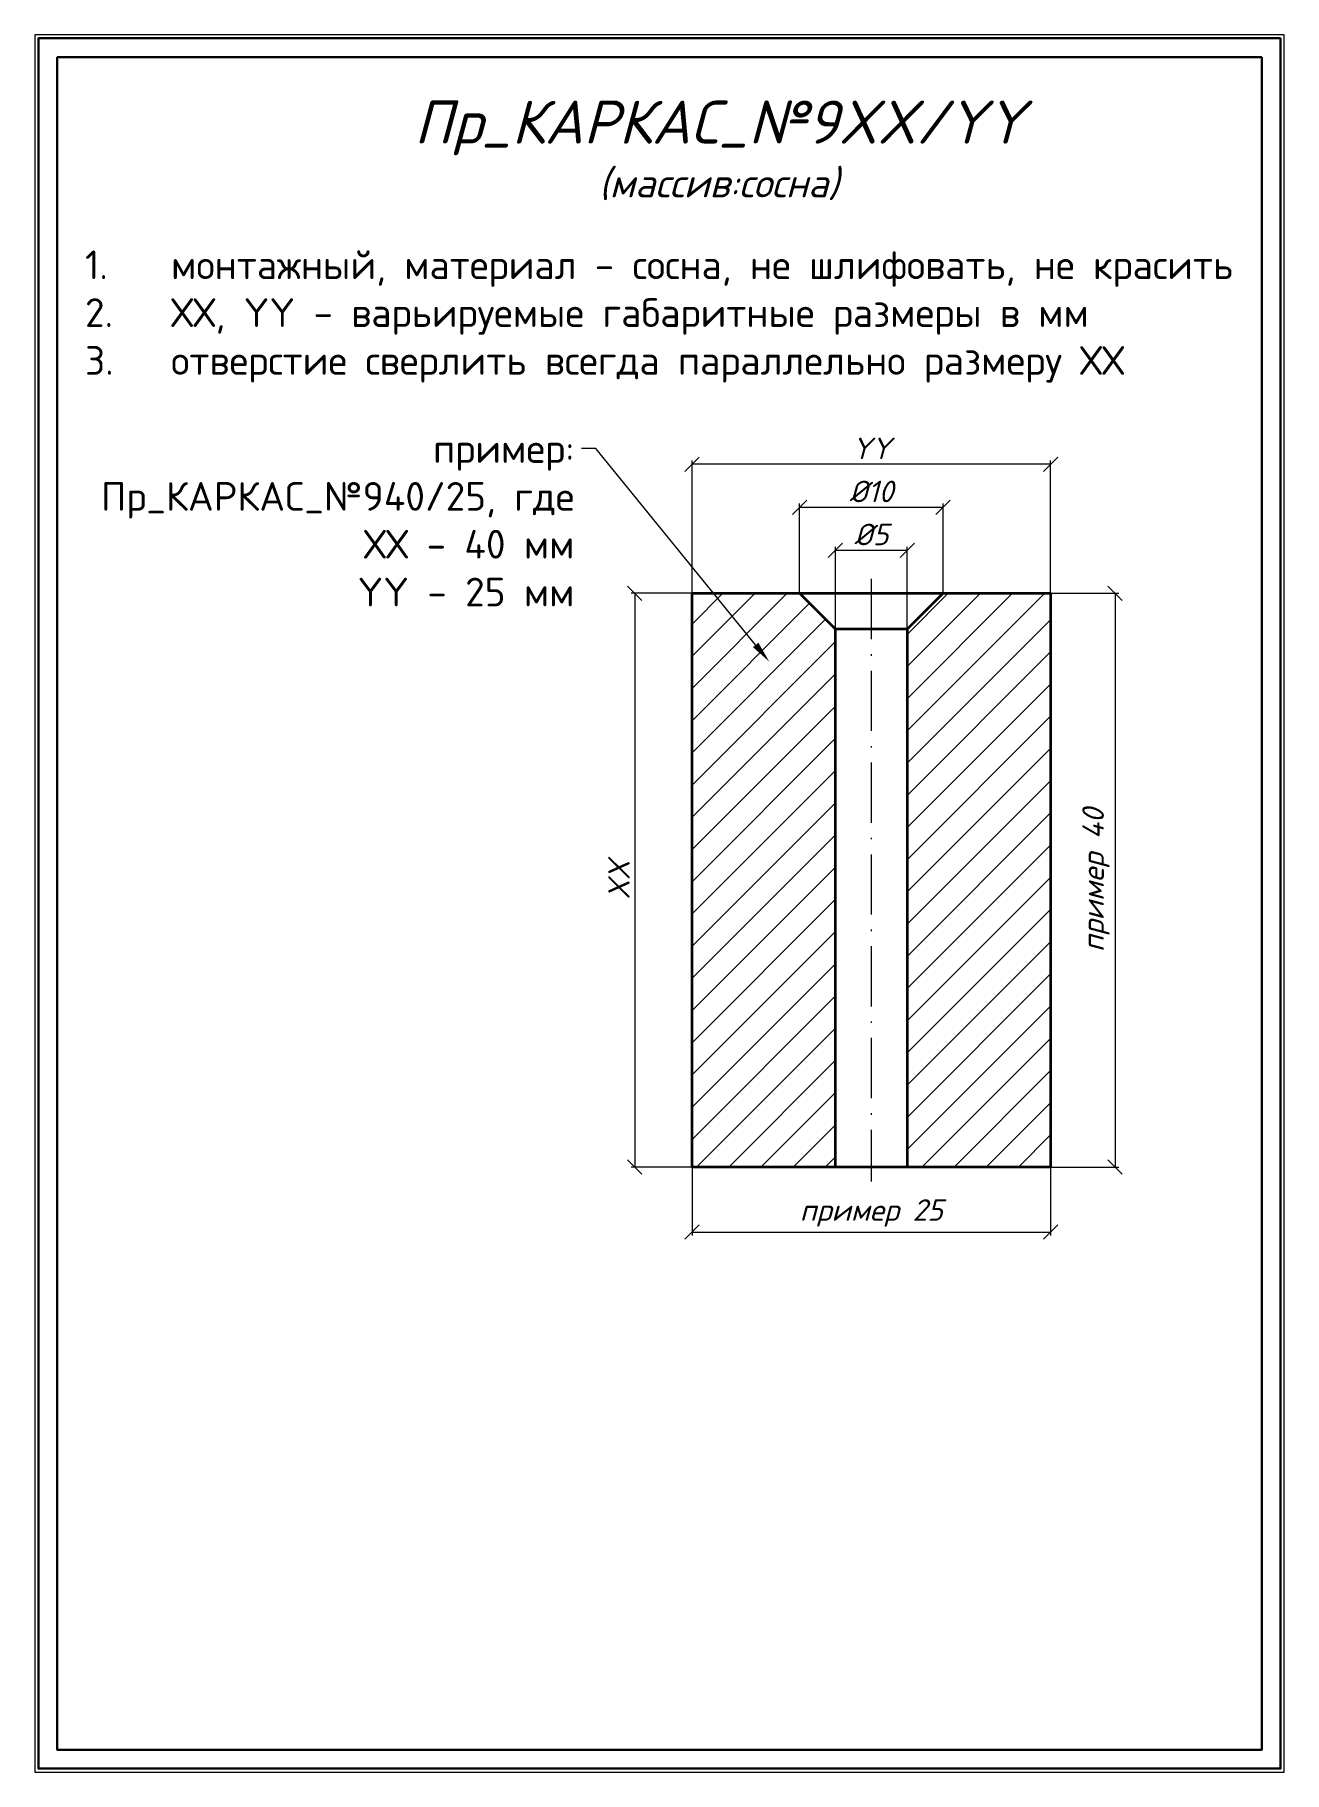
# Model space of a CAD drawing. Header units: millimetres. Extents: x 10676 to 10763, y 357 to 478.
import ezdxf
from ezdxf import colors
from ezdxf.entities.mleader import LeaderData, LeaderLine
from ezdxf.math import Vec2, Vec3

# ---------------------------------------------------------------- set-up
doc = ezdxf.new("R2010")
doc.units = ezdxf.units.MM
doc.linetypes.add('ACAD_ISO10W100', pattern=[18, 12, -3, 0, -3])
doc.layers.get('0').update_dxf_attribs({"lineweight": 13})
for name, color, linetype, lineweight in [('профили', 1, 'Continuous', 35), ('служебный слой ЛИНИИ ОСЕВЫЕ', 7, 'ACAD_ISO10W100', 13), ('служебный слой НАДПИСИ', 7, 'Continuous', 13), ('служебный слой РАЗМЕРЫ', 7, 'Continuous', 9), ('служебный слой ШТАМП', 7, 'Continuous', 30), ('служебный слой ШТРИХОВКА', 7, 'Continuous', 5)]:
    doc.layers.add(name, color=color, linetype=linetype, lineweight=lineweight)
doc.styles.add('ЕСКД', font='isocpeur.ttf', dxfattribs={"oblique": 15})
doc.styles.add('ЕСКД профили текст', font='isocpeur.ttf')
doc.styles.add('ЕСКД штамп_текст', font='isocpeur.ttf')
doc.dimstyles.new('ЕСКД', dxfattribs={"dimtxt": 3.5, "dimasz": 2.5, "dimexe": 0.25, "dimexo": 0, "dimgap": 0.35, "dimtad": 1, "dimdec": 1, "dimzin": 9, "dimtxsty": 'ЕСКД', "dimblk": 'OBLIQUE', "dimcen": 0, "dimclrd": 256, "dimclre": 256, "dimclrt": 256, "dimadec": 1, "dimazin": 0, "dimtfac": 1, "dimtdec": 1, "dimtmove": 0, "dimatfit": 3, "dimldrblk": 'DOTSMALL', "dimfxl": 1, "dimlwd": -1, "dimlwe": -1, "dimarcsym": 0})

# ---------------------------------------------------------------- blocks, each defined once
blk = doc.blocks.new('_OBLIQUE')
at = {"color": 0, "linetype": 'ByBlock'}
blk.add_line((-0.5, -0.5), (0.5, 0.5), dxfattribs=at)
blk = doc.blocks.new('*D8')
at = {"layer": 'Defpoints', "color": 0, "transparency": 16777216}
for p in [(10722.19, 399.34), (10747.19, 399.34), (10747.19, 394.81)]:
    blk.add_point(p, dxfattribs=at)
at = {"layer": 'служебный слой РАЗМЕРЫ', "transparency": 16777216}
for p, q in [((10722.19, 399.34), (10722.19, 394.56)), ((10747.19, 399.34), (10747.19, 394.56)), ((10722.19, 394.81), (10747.19, 394.81))]:
    blk.add_line(p, q, dxfattribs=at)
at = {"layer": 'служебный слой РАЗМЕРЫ', "transparency": 16777216, "rotation": 180}
blk.add_blockref('_OBLIQUE', (10722.19, 394.81), dxfattribs=at)
at = {"layer": 'служебный слой РАЗМЕРЫ', "transparency": 16777216}
blk.add_blockref('_OBLIQUE', (10747.19, 394.81), dxfattribs=at)
at = {"layer": 'служебный слой РАЗМЕРЫ', "transparency": 16777216, "insert": (10734.69, 396.14), "char_height": 1.5, "attachment_point": 5, "style": 'ЕСКД'}
blk.add_mtext('пример 25', dxfattribs=at)
blk = doc.blocks.new('_DotSmall')
at = {"color": 0, "linetype": 'ByBlock', "lineweight": -3, "const_width": 0.5}
blk.add_lwpolyline([(-0.0625, 0, 1), (0.0625, 0, 1)], format="xyb", close=True, dxfattribs=at)
blk = doc.blocks.new('*D7')
at = {"layer": 'Defpoints', "color": 0, "transparency": 16777216}
for p in [(10747.19, 439.34), (10747.19, 399.34), (10751.69, 399.34)]:
    blk.add_point(p, dxfattribs=at)
at = {"layer": 'служебный слой РАЗМЕРЫ', "transparency": 16777216}
for p, q in [((10747.19, 439.34), (10751.94, 439.34)), ((10751.69, 439.34), (10751.69, 399.34)), ((10747.19, 399.34), (10751.94, 399.34))]:
    blk.add_line(p, q, dxfattribs=at)
for p, rotation in [((10751.69, 439.34), 90), ((10751.69, 399.34), 270)]:
    blk.add_blockref('_OBLIQUE', p, dxfattribs=dict(at, rotation=rotation))
at = {"layer": 'служебный слой РАЗМЕРЫ', "transparency": 16777216, "insert": (10750.36, 419.34), "char_height": 1.5, "attachment_point": 5, "rotation": 90, "style": 'ЕСКД'}
blk.add_mtext('пример 40', dxfattribs=at)
blk = doc.blocks.new('*D5')
at = {"layer": 'Defpoints', "color": 0, "transparency": 16777216}
for p in [(10737.19, 442.34), (10732.19, 436.84), (10737.19, 436.84)]:
    blk.add_point(p, dxfattribs=at)
at = {"layer": 'служебный слой РАЗМЕРЫ', "transparency": 16777216}
for p, q in [((10732.19, 436.84), (10732.19, 442.59)), ((10732.19, 442.34), (10737.19, 442.34)), ((10737.19, 436.84), (10737.19, 442.59))]:
    blk.add_line(p, q, dxfattribs=at)
at = {"layer": 'служебный слой РАЗМЕРЫ', "transparency": 16777216, "rotation": 180}
blk.add_blockref('_OBLIQUE', (10732.19, 442.34), dxfattribs=at)
at = {"layer": 'служебный слой РАЗМЕРЫ', "transparency": 16777216}
blk.add_blockref('_OBLIQUE', (10737.19, 442.34), dxfattribs=at)
at = {"layer": 'служебный слой РАЗМЕРЫ', "transparency": 16777216, "insert": (10734.69, 443.44), "char_height": 1.5, "attachment_point": 5, "style": 'ЕСКД'}
blk.add_mtext('%%C5', dxfattribs=at)
blk = doc.blocks.new('*D4')
at = {"layer": 'Defpoints', "color": 0, "transparency": 16777216}
for p in [(10722.19, 448.34), (10722.19, 439.34), (10747.19, 439.34)]:
    blk.add_point(p, dxfattribs=at)
at = {"layer": 'служебный слой РАЗМЕРЫ', "transparency": 16777216}
for p, q in [((10722.19, 439.34), (10722.19, 448.59)), ((10747.19, 448.34), (10722.19, 448.34)), ((10747.19, 439.34), (10747.19, 448.59))]:
    blk.add_line(p, q, dxfattribs=at)
at = {"layer": 'служебный слой РАЗМЕРЫ', "transparency": 16777216, "rotation": 180}
blk.add_blockref('_OBLIQUE', (10722.19, 448.34), dxfattribs=at)
at = {"layer": 'служебный слой РАЗМЕРЫ', "transparency": 16777216}
blk.add_blockref('_OBLIQUE', (10747.19, 448.34), dxfattribs=at)
at = {"layer": 'служебный слой РАЗМЕРЫ', "transparency": 16777216, "insert": (10734.69, 449.44), "char_height": 1.5, "attachment_point": 5, "style": 'ЕСКД'}
blk.add_mtext('YY', dxfattribs=at)
blk = doc.blocks.new('*D3')
at = {"layer": 'Defpoints', "color": 0, "transparency": 16777216}
for p in [(10722.19, 439.34), (10718.19, 399.34), (10722.19, 399.34)]:
    blk.add_point(p, dxfattribs=at)
at = {"layer": 'служебный слой РАЗМЕРЫ', "transparency": 16777216}
for p, q in [((10722.19, 439.34), (10717.94, 439.34)), ((10718.19, 439.34), (10718.19, 399.34)), ((10722.19, 399.34), (10717.94, 399.34))]:
    blk.add_line(p, q, dxfattribs=at)
for p, rotation in [((10718.19, 439.34), 90), ((10718.19, 399.34), 270)]:
    blk.add_blockref('_OBLIQUE', p, dxfattribs=dict(at, rotation=rotation))
at = {"layer": 'служебный слой РАЗМЕРЫ', "transparency": 16777216, "insert": (10717.09, 419.34), "char_height": 1.5, "attachment_point": 5, "rotation": 90, "style": 'ЕСКД'}
blk.add_mtext('XX', dxfattribs=at)

msp = doc.modelspace()

# ---------------------------------------------------------------- hatches: boundary and pattern name
at = {"layer": 'служебный слой ШТРИХОВКА'}
h = msp.add_hatch(dxfattribs=at)
h.set_pattern_fill('ANSI31', color=256, scale=0.5, style=0)
h.set_pattern_definition([(45, (-3212.6233, 610.3624), (-1.12253202, 1.12253202), [])])
h.paths.add_polyline_path([(10732.19, 436.84), (10729.69, 439.34), (10722.19, 439.34), (10722.19, 399.34), (10732.19, 399.34)])
h.paths.add_polyline_path([(10737.19, 399.34), (10747.19, 399.34), (10747.19, 439.34), (10739.69, 439.34), (10737.19, 436.84)])

# ---------------------------------------------------------------- linework, layer by layer
at = {"layer": 'профили', "ltscale": 100}
msp.add_lwpolyline([(10722.19, 439.34), (10747.19, 439.34), (10747.19, 399.34), (10722.19, 399.34)], close=True, dxfattribs=at)
msp.add_lwpolyline([(10737.19, 436.84), (10732.19, 436.84), (10729.69, 439.34), (10739.69, 439.34), (10737.19, 436.84), (10737.19, 399.34), (10732.19, 399.34), (10732.19, 436.84)], dxfattribs=at)
at = {"layer": 'служебный слой ЛИНИИ ОСЕВЫЕ', "color": 1, "ltscale": 0.35}
msp.add_line((10734.69, 440.34), (10734.69, 398.34), dxfattribs=at)
at = {"layer": 'служебный слой ШТАМП', "color": 6, "lineweight": 5, "ltscale": 100}
msp.add_lwpolyline([(10763.48, 478.28), (10676.36, 478.28), (10676.36, 357.15), (10763.48, 357.15)], close=True, dxfattribs=at)
at = {"layer": 'служебный слой ШТАМП', "ltscale": 100}
for points in [[(10763.23, 478.03), (10676.61, 478.03), (10676.61, 357.4), (10763.23, 357.4)], [(10761.92, 476.71), (10677.92, 476.71), (10677.92, 358.71), (10761.92, 358.71)]]:
    msp.add_lwpolyline(points, close=True, dxfattribs=at)

# ---------------------------------------------------------------- texts
at = {"layer": 'служебный слой НАДПИСИ', "style": 'ЕСКД', "oblique": 15}
for s, height, p in [('Пр_КАРКАС_№9XX/YY', 3, (10702.81, 470.69)), ('(массив:сосна)', 2, (10715.69, 466.94))]:
    msp.add_text(s, height=height, dxfattribs=at).set_placement(p)
at = {"layer": 'служебный слой НАДПИСИ', "color": 1, "insert": (10679.86, 463.24), "char_height": 2, "attachment_point": 1, "style": 'ЕСКД профили текст'}
msp.add_mtext_dynamic_manual_height_columns('\\pi-6,l6,t6;{\\C256;1.^Iмонтажный, материал - сосна, не шлифовать, не красить\\P2.^IХХ, YY - варьируемые габаритные размеры в мм\\P3.^Iотверстие сверлить всегда параллельно размеру ХХ}', width=80.71, gutter_width=15, heights=[0], dxfattribs=at)

# ---------------------------------------------------------------- dimensions: what is measured, and where the dimension line sits
at = {"layer": 'служебный слой РАЗМЕРЫ'}
for base, p1, p2, text, picture, middle in [((10722.19, 448.34), (10747.19, 439.34), (10722.19, 439.34), 'YY', '*D4', (10734.69, 449.44)), ((10747.19, 394.81), (10722.19, 399.34), (10747.19, 399.34), 'пример <>', '*D8', (10734.69, 396.14))]:
    dim = msp.add_linear_dim(base=base, p1=p1, p2=p2, text=text, dimstyle='ЕСКД', override={"dimtxt": 1.5, "dimasz": 1}, dxfattribs=at)
    dim.commit()
    dim.dimension.update_dxf_attribs({"geometry": picture, "text_midpoint": middle})
at = {"layer": 'служебный слой РАЗМЕРЫ', "color": 1}
msp.add_linear_dim(base=(10739.69, 445.34), p1=(10729.69, 439.34), p2=(10739.69, 439.34), text='%%C<>', dimstyle='ЕСКД', override={"dimtxt": 1.5, "dimasz": 1}, dxfattribs=at).render()
dim = msp.add_linear_dim(base=(10737.19, 442.34), p1=(10732.19, 436.84), p2=(10737.19, 436.84), text='%%C<>', dimstyle='ЕСКД', override={"dimtxt": 1.5, "dimasz": 1}, dxfattribs=at)
dim.commit()
dim.dimension.update_dxf_attribs({"geometry": '*D5', "text_midpoint": (10734.69, 443.44)})
at = {"layer": 'служебный слой РАЗМЕРЫ'}
for base, p1, p2, text, picture, middle in [((10718.19, 399.34), (10722.19, 439.34), (10722.19, 399.34), 'XX', '*D3', (10717.09, 419.34)), ((10751.69, 399.34), (10747.19, 439.34), (10747.19, 399.34), 'пример <>', '*D7', (10750.36, 419.34))]:
    dim = msp.add_linear_dim(base=base, p1=p1, p2=p2, angle=90, text=text, dimstyle='ЕСКД', override={"dimtxt": 1.5, "dimasz": 1}, dxfattribs=at)
    dim.commit()
    dim.dimension.update_dxf_attribs({"geometry": picture, "text_midpoint": middle})

# ---------------------------------------------------------------- leaders
ml = msp.add_multileader_mtext('Standard', dxfattribs=at)
ml.set_content('\\A1;{\\fISOCPEUR|b1|i0|c204|p34;пример:\\PПр_КАРКАС_№940/25, где\\PХХ - 40 мм\\PYY - 25 мм}', color=256, style='ЕСКД штамп_текст')
ml.set_leader_properties(color=256, linetype='ByLayer', lineweight=-1)
ml.build(insert=Vec2(0, 0))
ml.multileader.update_dxf_attribs({"dogleg_length": 1, "arrow_head_size": 1.5})
ctx = ml.context
ctx.base_point, ctx.char_height, ctx.arrow_head_size, ctx.landing_gap_size, ctx.plane_origin = Vec3(10680.66, 449.43), 2, 1.5, 0.5, Vec3(10707.52, 462.59)
ctx.text_align_type = 2
notes = []
notes.append((ctx, [(0, (1, 1, 0), (10715.49, 449.43), (-1, 0), 1, [(0, [(10727.57, 434.58)], 0, [])])]))
ctx.mtext.insert, ctx.mtext.alignment, ctx.mtext.flow_direction = Vec3(10713.99, 450.43), 3, 5
for ctx, leaders in notes:
    for number, flags, end, landing, length, lines in leaders:
        leader = LeaderData()
        leader.index, (leader.has_last_leader_line, leader.has_dogleg_vector, leader.attachment_direction) = number, flags
        leader.last_leader_point, leader.dogleg_vector, leader.dogleg_length = Vec3(end), Vec3(landing), length
        for number, points, colour, breaks in lines:
            line = LeaderLine()
            line.index, line.vertices, line.color, line.breaks = number, Vec3.list(points), colors.encode_raw_color(colour), breaks
            leader.lines.append(line)
        ctx.leaders.append(leader)

doc.saveas('drawing.dxf')
